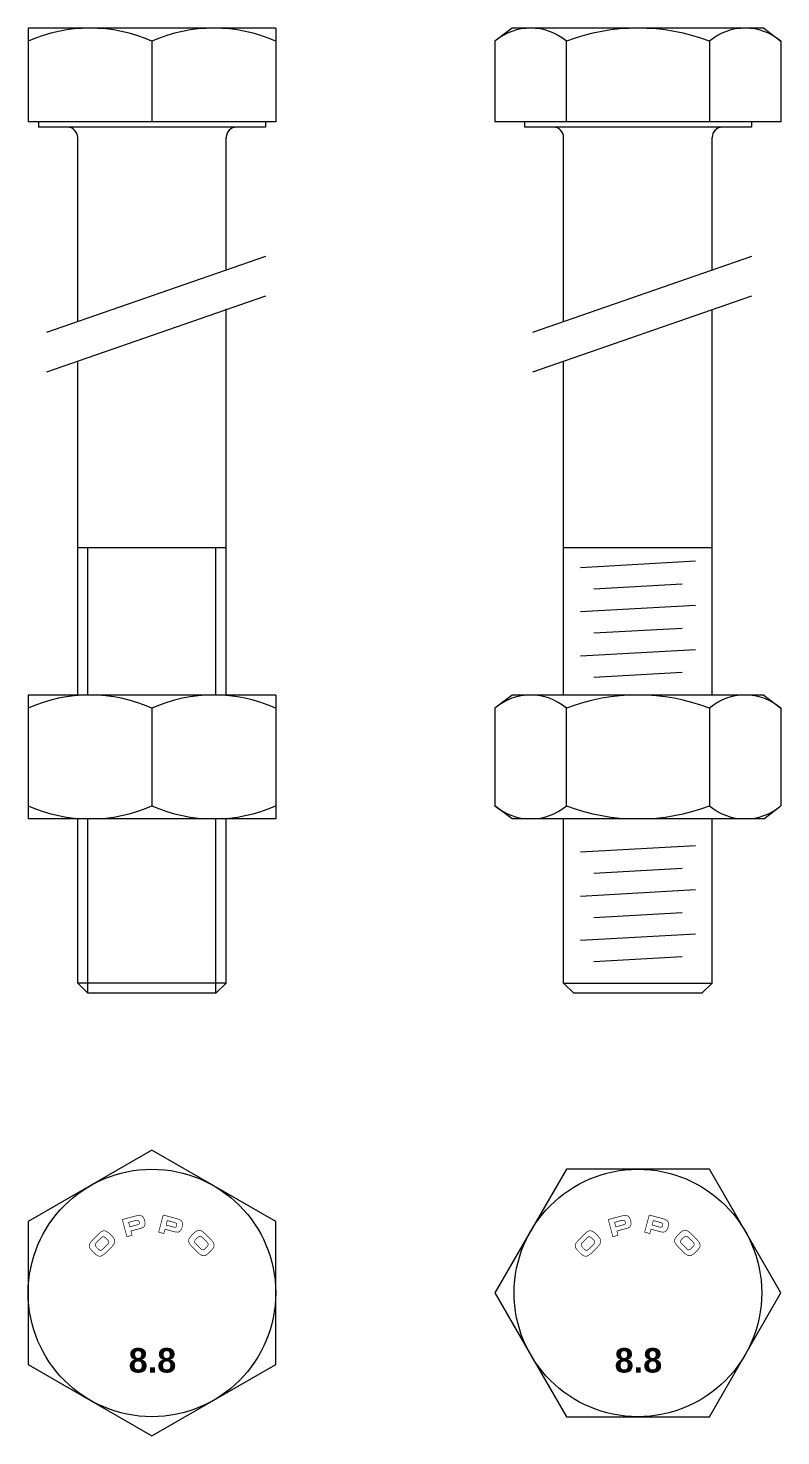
# Model space of a CAD drawing. Header units: millimetres. Extents: x 1415 to 3549, y 2194 to 4677.
# Drawn here: x 1780.2296 to 1780.26, y 2307.109 to 2307.1659 of the extents above; entities that cross this region are included whole.
import ezdxf

# ---------------------------------------------------------------- set-up
doc = ezdxf.new("R2010")
doc.units = ezdxf.units.MM
doc.linetypes.add('TRATTO-PUNTO', pattern=[1, 0.5, -0.25, 0, -0.25])
doc.layers.add('bulloni', color=170, linetype='Continuous', lineweight=15)
doc.styles.add('NEGATIVO', font='swissbo.ttf', dxfattribs={"width": 0.8, "oblique": 10})

msp = doc.modelspace()

# ---------------------------------------------------------------- linework, layer by layer
at = {"layer": 'bulloni'}
for p, q in [((1780.239621937612, 2307.165869235597), (1780.229621937611, 2307.165869235597)), ((1780.229621937611, 2307.165869235597), (1780.229621937611, 2307.16207756893)), ((1780.239621937612, 2307.165869235597), (1780.239621937612, 2307.16207756893)), ((1780.249170354943, 2307.165869235597), (1780.248480185585, 2307.165345735597)), ((1780.25933702161, 2307.165869235597), (1780.249170354943, 2307.165869235597)), ((1780.25933702161, 2307.165869235597), (1780.260027190969, 2307.165345735597)), ((1780.234621937612, 2307.165345735597), (1780.234621937612, 2307.16207756893)), ((1780.248480185585, 2307.165345735597), (1780.248480185585, 2307.16207756893)), ((1780.25136693693, 2307.16207756893), (1780.25136693693, 2307.165345735597)), ((1780.257140439622, 2307.165345735597), (1780.257140439622, 2307.16207756893)), ((1780.260027190969, 2307.165345735597), (1780.260027190969, 2307.16207756893)), ((1780.239621937612, 2307.16207756893), (1780.229621937611, 2307.16207756893)), ((1780.230038604278, 2307.16207756893), (1780.230038604278, 2307.161869235597)), ((1780.239205270945, 2307.161869235597), (1780.230038604278, 2307.161869235597)), ((1780.239205270945, 2307.16207756893), (1780.239205270945, 2307.161869235597)), ((1780.260027190969, 2307.16207756893), (1780.248480185585, 2307.16207756893)), ((1780.249670354943, 2307.16207756893), (1780.249670354943, 2307.161869235597)), ((1780.25883702161, 2307.161869235597), (1780.249670354943, 2307.161869235597)), ((1780.25883702161, 2307.16207756893), (1780.25883702161, 2307.161869235597)), ((1780.231621937611, 2307.154007853016), (1780.231621937611, 2307.161452568931)), ((1780.237621937611, 2307.156131750536), (1780.237621937611, 2307.161452568931)), ((1780.251253688277, 2307.154007853016), (1780.251253688277, 2307.161452568931)), ((1780.257253688276, 2307.156088405688), (1780.257253688276, 2307.161452568931)), ((1780.237621937611, 2307.13892054849), (1780.237621937611, 2307.154525615439)), ((1780.257253688276, 2307.13892054849), (1780.257253688276, 2307.154482270591)), ((1780.231621937611, 2307.13892054849), (1780.231621937611, 2307.152401717919)), ((1780.251253688277, 2307.13892054849), (1780.251253688277, 2307.152401717919)), ((1780.237621937611, 2307.144869235597), (1780.231621937611, 2307.144869235597)), ((1780.232038604278, 2307.13892054849), (1780.232038604278, 2307.144869235597)), ((1780.237205270945, 2307.13892054849), (1780.237205270945, 2307.144869235597)), ((1780.257253688276, 2307.144869235597), (1780.251253688277, 2307.144869235597)), ((1780.251932259706, 2307.144079302628), (1780.256575116848, 2307.144338980479)), ((1780.252467973991, 2307.143216408313), (1780.256039402562, 2307.143416160507)), ((1780.251932259706, 2307.142293588342), (1780.256575116848, 2307.142553266193)), ((1780.252467973991, 2307.141430694028), (1780.256039402562, 2307.141630446221)), ((1780.251932259706, 2307.140507874056), (1780.256575116848, 2307.140767551908)), ((1780.252467973991, 2307.139644979742), (1780.256039402562, 2307.139844731936)), ((1780.239621937612, 2307.13892054849), (1780.229621937611, 2307.13892054849)), ((1780.229621937611, 2307.13892054849), (1780.229621937611, 2307.133920548491)), ((1780.239621937612, 2307.13892054849), (1780.239621937612, 2307.133920548491)), ((1780.249170354943, 2307.13892054849), (1780.248480185585, 2307.13839704849)), ((1780.25933702161, 2307.13892054849), (1780.249170354943, 2307.13892054849)), ((1780.25933702161, 2307.13892054849), (1780.260027190969, 2307.13839704849)), ((1780.234621937612, 2307.13839704849), (1780.234621937612, 2307.13444404849)), ((1780.248480185585, 2307.13839704849), (1780.248480185585, 2307.13444404849)), ((1780.25136693693, 2307.13444404849), (1780.25136693693, 2307.13839704849)), ((1780.257140439622, 2307.13839704849), (1780.257140439622, 2307.13444404849)), ((1780.260027190969, 2307.13839704849), (1780.260027190969, 2307.13444404849)), ((1780.249170354943, 2307.133920548491), (1780.248480185585, 2307.13444404849)), ((1780.25933702161, 2307.133920548491), (1780.260027190969, 2307.13444404849)), ((1780.239621937612, 2307.133920548491), (1780.229621937611, 2307.133920548491)), ((1780.231621937611, 2307.127285902264), (1780.231621937611, 2307.133920548491)), ((1780.232038604278, 2307.126869235597), (1780.232038604278, 2307.133920548491)), ((1780.237205270945, 2307.126869235597), (1780.237205270945, 2307.133920548491)), ((1780.237621937611, 2307.127285902264), (1780.237621937611, 2307.133920548491)), ((1780.25933702161, 2307.133920548491), (1780.249170354943, 2307.133920548491)), ((1780.251253688277, 2307.127285902264), (1780.251253688277, 2307.133920548491)), ((1780.257253688276, 2307.127285902264), (1780.257253688276, 2307.133920548491)), ((1780.251932259706, 2307.132586850244), (1780.256575116848, 2307.132846528095)), ((1780.252467973991, 2307.13172395593), (1780.256039402562, 2307.131923708123)), ((1780.251932259706, 2307.130801135958), (1780.256575116848, 2307.131060813809)), ((1780.252467973991, 2307.129938241644), (1780.256039402562, 2307.130137993837)), ((1780.251932259706, 2307.129015421672), (1780.256575116848, 2307.129275099524)), ((1780.252467973991, 2307.128152527358), (1780.256039402562, 2307.128352279552)), ((1780.232038604278, 2307.126869235597), (1780.231621937611, 2307.127285902264)), ((1780.237621937611, 2307.127285902264), (1780.231621937611, 2307.127285902264)), ((1780.237621937611, 2307.127285902264), (1780.237205270945, 2307.126869235597)), ((1780.251670354943, 2307.126869235597), (1780.251253688277, 2307.127285902264)), ((1780.251253688277, 2307.127285902264), (1780.257253688276, 2307.127285902264)), ((1780.257253688276, 2307.127285902264), (1780.25683702161, 2307.126869235597)), ((1780.237205270945, 2307.126869235597), (1780.232038604278, 2307.126869235597)), ((1780.25683702161, 2307.126869235597), (1780.251670354943, 2307.126869235597))]:
    msp.add_line(p, q, dxfattribs=at)
at = {"layer": 'bulloni', "linetype": 'TRATTO-PUNTO', "ltscale": 3}
for p, q in [((1780.23921043914, 2307.156639232538), (1780.230367813106, 2307.153572974335)), ((1780.258842189806, 2307.156639232538), (1780.249999563771, 2307.153572974335)), ((1780.23921043914, 2307.155033097441), (1780.230367813106, 2307.151966839238)), ((1780.258842189806, 2307.155033097441), (1780.249999563771, 2307.151966839238))]:
    msp.add_line(p, q, dxfattribs=at)
at = {"layer": 'bulloni'}
for points in [[(1780.234621937612, 2307.108988346673), (1780.239621937612, 2307.111875098019), (1780.239621937612, 2307.117648600711), (1780.234621937612, 2307.120535352057), (1780.229621937611, 2307.117648600711), (1780.229621937611, 2307.111875098019)], [(1780.248480185585, 2307.114761849365), (1780.25136693693, 2307.109761849365), (1780.257140439622, 2307.109761849365), (1780.260027190969, 2307.114761849365), (1780.257140439622, 2307.119761849365), (1780.25136693693, 2307.119761849365)]]:
    msp.add_lwpolyline(points, close=True, dxfattribs=at)
at = {"layer": 'bulloni', "const_width": 2.710661234688001e-05}
for points in [[(1780.233610162292, 2307.117035535866), (1780.233820378082, 2307.117091863018), (1780.233773597906, 2307.117266449013), (1780.234197210718, 2307.117379955725), (1780.234288957921, 2307.117425406273), (1780.234333267723, 2307.117492651502), (1780.234346529184, 2307.117572444312), (1780.23433552861, 2307.117652691784), (1780.234319060079, 2307.11771415318), (1780.234284132884, 2307.117805310473), (1780.234225409596, 2307.117869224662), (1780.234134924086, 2307.117896941963), (1780.234003603322, 2307.117882621629), (1780.233424746403, 2307.117727517385), (1780.233610162292, 2307.117035535866)], [(1780.234893241027, 2307.117218998393), (1780.235103456818, 2307.117162671242), (1780.235150236994, 2307.117337257237), (1780.235573722558, 2307.117223784622), (1780.235676030489, 2307.117217238254), (1780.235748026518, 2307.11725331943), (1780.235799407686, 2307.117315791301), (1780.235829877396, 2307.117390822033), (1780.235846345927, 2307.117452283429), (1780.235861803985, 2307.117548657461), (1780.235842905219, 2307.117633370417), (1780.235778273871, 2307.117702651154), (1780.235657386587, 2307.117755909764), (1780.235078656916, 2307.117910979911), (1780.234893241027, 2307.117218998393)], [(1780.253241912957, 2307.117035535866), (1780.253452128747, 2307.117091863018), (1780.253405348571, 2307.117266449013), (1780.253828961383, 2307.117379955725), (1780.253920708586, 2307.117425406273), (1780.253965018388, 2307.117492651502), (1780.253978279849, 2307.117572444312), (1780.253967279276, 2307.117652691784), (1780.253950810744, 2307.11771415318), (1780.253915883549, 2307.117805310473), (1780.253857160261, 2307.117869224662), (1780.253766674751, 2307.117896941963), (1780.253635353987, 2307.117882621629), (1780.253056497068, 2307.117727517385), (1780.253241912957, 2307.117035535866)], [(1780.254524991692, 2307.117218998393), (1780.254735207483, 2307.117162671242), (1780.254781987659, 2307.117337257237), (1780.255205473223, 2307.117223784622), (1780.255307781155, 2307.117217238254), (1780.255379777184, 2307.11725331943), (1780.255431158351, 2307.117315791301), (1780.255461628062, 2307.117390822033), (1780.255478096593, 2307.117452283429), (1780.25549355465, 2307.117548657461), (1780.255474655885, 2307.117633370417), (1780.255410024536, 2307.117702651154), (1780.255289137252, 2307.117755909764), (1780.254710407581, 2307.117910979911), (1780.254524991692, 2307.117218998393)], [(1780.233680037553, 2307.117615621004), (1780.233993706998, 2307.117699668479), (1780.234070021982, 2307.117699386443), (1780.234104945898, 2307.117646416171), (1780.23411190155, 2307.117620457321), (1780.234110470512, 2307.117561155402), (1780.234061567977, 2307.117523775414), (1780.233728556642, 2307.117434545296), (1780.233680037553, 2307.117615621004)], [(1780.235243797348, 2307.117686429228), (1780.235557339544, 2307.11760241585), (1780.235623289241, 2307.117564014108), (1780.235627176352, 2307.117500644453), (1780.235620220699, 2307.117474685602), (1780.235589330424, 2307.117424044153), (1780.235528289592, 2307.117416123402), (1780.235195278258, 2307.11750535352), (1780.235243797348, 2307.117686429228)], [(1780.236190180903, 2307.117053856919), (1780.236114447571, 2307.116944961145), (1780.236100381479, 2307.116845566969), (1780.236142952367, 2307.116746172794), (1780.236228094145, 2307.116642027819), (1780.236479048136, 2307.116391073827), (1780.236583193111, 2307.11630593205), (1780.236682680439, 2307.116263268008), (1780.236784310286, 2307.11627509843), (1780.236890877237, 2307.116353160585), (1780.237044765876, 2307.116507049224), (1780.237122828031, 2307.116613616175), (1780.237134751606, 2307.116715339174), (1780.237092087564, 2307.116814826502), (1780.237004523811, 2307.116916549501), (1780.236753569819, 2307.117167503493), (1780.23665184682, 2307.117255067246), (1780.236552452644, 2307.117297638135), (1780.236452965316, 2307.11728347889), (1780.236344069542, 2307.117207745558), (1780.236190180903, 2307.117053856919)], [(1780.253311788218, 2307.117615621004), (1780.253625457663, 2307.117699668479), (1780.253701772647, 2307.117699386443), (1780.253736696563, 2307.117646416171), (1780.253743652216, 2307.117620457321), (1780.253742221177, 2307.117561155402), (1780.253693318642, 2307.117523775414), (1780.253360307307, 2307.117434545296), (1780.253311788218, 2307.117615621004)], [(1780.254875548013, 2307.117686429228), (1780.255189090209, 2307.11760241585), (1780.255255039906, 2307.117564014108), (1780.255258927017, 2307.117500644453), (1780.255251971364, 2307.117474685602), (1780.255221081089, 2307.117424044153), (1780.255160040257, 2307.117416123402), (1780.254827028923, 2307.11750535352), (1780.254875548013, 2307.117686429228)], [(1780.255821931568, 2307.117053856919), (1780.255746198236, 2307.116944961145), (1780.255732132144, 2307.116845566969), (1780.255774703033, 2307.116746172794), (1780.25585984481, 2307.116642027819), (1780.256110798802, 2307.116391073827), (1780.256214943777, 2307.11630593205), (1780.256314431105, 2307.116263268008), (1780.256416060951, 2307.11627509843), (1780.256522627902, 2307.116353160585), (1780.256676516541, 2307.116507049224), (1780.256754578696, 2307.116613616175), (1780.256766502271, 2307.116715339174), (1780.256723838229, 2307.116814826502), (1780.256636274476, 2307.116916549501), (1780.256385320484, 2307.117167503493), (1780.256283597485, 2307.117255067246), (1780.256184203309, 2307.117297638135), (1780.256084715981, 2307.11728347889), (1780.255975820207, 2307.117207745558), (1780.255821931568, 2307.117053856919)], [(1780.233033461383, 2307.117034302714), (1780.233109194715, 2307.11692540694), (1780.233123260807, 2307.116826012764), (1780.233080689918, 2307.116726618588), (1780.232995548141, 2307.116622473614), (1780.232744594149, 2307.116371519623), (1780.232640449174, 2307.116286377845), (1780.232540961845, 2307.116243713803), (1780.232439332, 2307.116255544225), (1780.232332765049, 2307.11633360638), (1780.23217887641, 2307.116487495019), (1780.232100814255, 2307.11659406197), (1780.23208889068, 2307.116695784969), (1780.232131554722, 2307.116795272298), (1780.232219118475, 2307.116896995296), (1780.232470072467, 2307.117147949288), (1780.232571795466, 2307.117235513042), (1780.232671189641, 2307.11727808393), (1780.232770676969, 2307.117263924685), (1780.232879572744, 2307.117188191353), (1780.233033461383, 2307.117034302714)], [(1780.23276592617, 2307.116975057451), (1780.232671189641, 2307.117036631537), (1780.232621539129, 2307.117029645068), (1780.232564715842, 2307.116986981026), (1780.232380086736, 2307.11680235192), (1780.232335093872, 2307.11674319981), (1780.232328014249, 2307.116693456146), (1780.232347017446, 2307.116646134458), (1780.232389588335, 2307.116598719617), (1780.232441660823, 2307.116546647129), (1780.232491404488, 2307.116501747417), (1780.232538726176, 2307.11648274422), (1780.232583625887, 2307.116489823843), (1780.232635791527, 2307.116532487884), (1780.232834579879, 2307.116731276235), (1780.232874821944, 2307.116781019899), (1780.232881901567, 2307.116825919612), (1780.232862991522, 2307.116873334453), (1780.232817998657, 2307.116922984964), (1780.23276592617, 2307.116975057451)], [(1780.236457716115, 2307.116994611656), (1780.236552452644, 2307.117056185743), (1780.236602103156, 2307.117049199273), (1780.236658926443, 2307.117006535231), (1780.236843555548, 2307.116821906125), (1780.236888548413, 2307.116762754015), (1780.236895628036, 2307.116713010351), (1780.236876624838, 2307.116665688663), (1780.23683405395, 2307.116618273822), (1780.236781981463, 2307.116566201334), (1780.236732237798, 2307.116521301622), (1780.23668491611, 2307.116502298425), (1780.236640016398, 2307.116509378047), (1780.236587850757, 2307.116552042089), (1780.236389062407, 2307.11675083044), (1780.236348820341, 2307.116800574104), (1780.236341740719, 2307.116845473816), (1780.236360650763, 2307.116892888657), (1780.236405643627, 2307.116942539169), (1780.236457716115, 2307.116994611656)], [(1780.252665212048, 2307.117034302714), (1780.25274094538, 2307.11692540694), (1780.252755011472, 2307.116826012764), (1780.252712440584, 2307.116726618588), (1780.252627298806, 2307.116622473614), (1780.252376344815, 2307.116371519623), (1780.25227219984, 2307.116286377845), (1780.252172712511, 2307.116243713803), (1780.252071082665, 2307.116255544225), (1780.251964515714, 2307.11633360638), (1780.251810627075, 2307.116487495019), (1780.25173256492, 2307.11659406197), (1780.251720641345, 2307.116695784969), (1780.251763305387, 2307.116795272298), (1780.25185086914, 2307.116896995296), (1780.252101823132, 2307.117147949288), (1780.252203546131, 2307.117235513042), (1780.252302940306, 2307.11727808393), (1780.252402427635, 2307.117263924685), (1780.252511323409, 2307.117188191353), (1780.252665212048, 2307.117034302714)], [(1780.252397676835, 2307.116975057451), (1780.252302940306, 2307.117036631537), (1780.252253289795, 2307.117029645068), (1780.252196466508, 2307.116986981026), (1780.252011837402, 2307.11680235192), (1780.251966844537, 2307.11674319981), (1780.251959764915, 2307.116693456146), (1780.251978768111, 2307.116646134458), (1780.252021339001, 2307.116598719617), (1780.252073411488, 2307.116546647129), (1780.252123155153, 2307.116501747417), (1780.252170476841, 2307.11648274422), (1780.252215376552, 2307.116489823843), (1780.252267542193, 2307.116532487884), (1780.252466330544, 2307.116731276235), (1780.252506572609, 2307.116781019899), (1780.252513652232, 2307.116825919612), (1780.252494742187, 2307.116873334453), (1780.252449749323, 2307.116922984964), (1780.252397676835, 2307.116975057451)], [(1780.256089466781, 2307.116994611656), (1780.256184203309, 2307.117056185743), (1780.256233853821, 2307.117049199273), (1780.256290677108, 2307.117006535231), (1780.256475306214, 2307.116821906125), (1780.256520299078, 2307.116762754015), (1780.256527378702, 2307.116713010351), (1780.256508375504, 2307.116665688663), (1780.256465804615, 2307.116618273822), (1780.256413732128, 2307.116566201334), (1780.256363988463, 2307.116521301622), (1780.256316666775, 2307.116502298425), (1780.256271767064, 2307.116509378047), (1780.256219601423, 2307.116552042089), (1780.256020813072, 2307.11675083044), (1780.255980571006, 2307.116800574104), (1780.255973491384, 2307.116845473816), (1780.255992401428, 2307.116892888657), (1780.256037394293, 2307.116942539169), (1780.256089466781, 2307.116994611656)]]:
    msp.add_lwpolyline(points, dxfattribs=at)
at = {"layer": 'bulloni'}
for centre in [(1780.234621937612, 2307.114761849365), (1780.254253688277, 2307.114761849365)]:
    msp.add_circle(centre, 0.005, dxfattribs=at)
for centre, radius, start, end in [((1780.232121937611, 2307.159638049112), 0.006231186485195625, 66.3463005919994, 113.6536994080006), ((1780.237121937611, 2307.159638049112), 0.006231186485195625, 66.3463005919994, 113.6536994080006), ((1780.249923561258, 2307.163617673436), 0.002251562161732132, 50.12945043758496, 129.8705495624151), ((1780.254253688277, 2307.15764823695), 0.008220998646927146, 69.44271913731043, 110.5572808626896), ((1780.258583815296, 2307.163617673436), 0.002251562161732132, 50.12945043758496, 129.8705495624151), ((1780.231205270945, 2307.161452568931), 0.0004166666666666666, 0, 90), ((1780.238038604278, 2307.161452568931), 0.0004166666666666666, 90, 180), ((1780.25083702161, 2307.161452568931), 0.0004166666666666666, 0, 90), ((1780.257670354943, 2307.161452568931), 0.0004166666666666666, 90, 180), ((1780.232121937611, 2307.132689362005), 0.006231186485195625, 66.3463005919994, 113.6536994080006), ((1780.237121937611, 2307.132689362005), 0.006231186485195625, 66.3463005919994, 113.6536994080006), ((1780.249923561258, 2307.136668986329), 0.002251562161732132, 50.12945043758496, 129.8705495624151), ((1780.254253688277, 2307.130699549843), 0.008220998646927146, 69.44271913731043, 110.5572808626896), ((1780.258583815296, 2307.136668986329), 0.002251562161732132, 50.12945043758496, 129.8705495624151), ((1780.232121937611, 2307.140151734975), 0.006231186485195625, 246.3463005919994, 293.6536994080005), ((1780.237121937611, 2307.140151734975), 0.006231186485195625, 246.3463005919994, 293.6536994080005), ((1780.249923561258, 2307.136172110652), 0.002251562161732193, 230.129450437585, 309.870549562415), ((1780.254253688277, 2307.142141547137), 0.008220998646927146, 249.4427191373105, 290.5572808626895), ((1780.258583815296, 2307.136172110652), 0.002251562161732193, 230.129450437585, 309.870549562415)]:
    msp.add_arc(centre, radius, start, end, dxfattribs=at)

# ---------------------------------------------------------------- texts
at = {"layer": 'bulloni', "linetype": 'Continuous', "style": 'NEGATIVO'}
for p in [(1780.233681174709, 2307.111545691444), (1780.253312925375, 2307.111545691444)]:
    msp.add_text('8.8', height=0.0009900000000000002, dxfattribs=at).set_placement(p)

doc.saveas('drawing.dxf')
